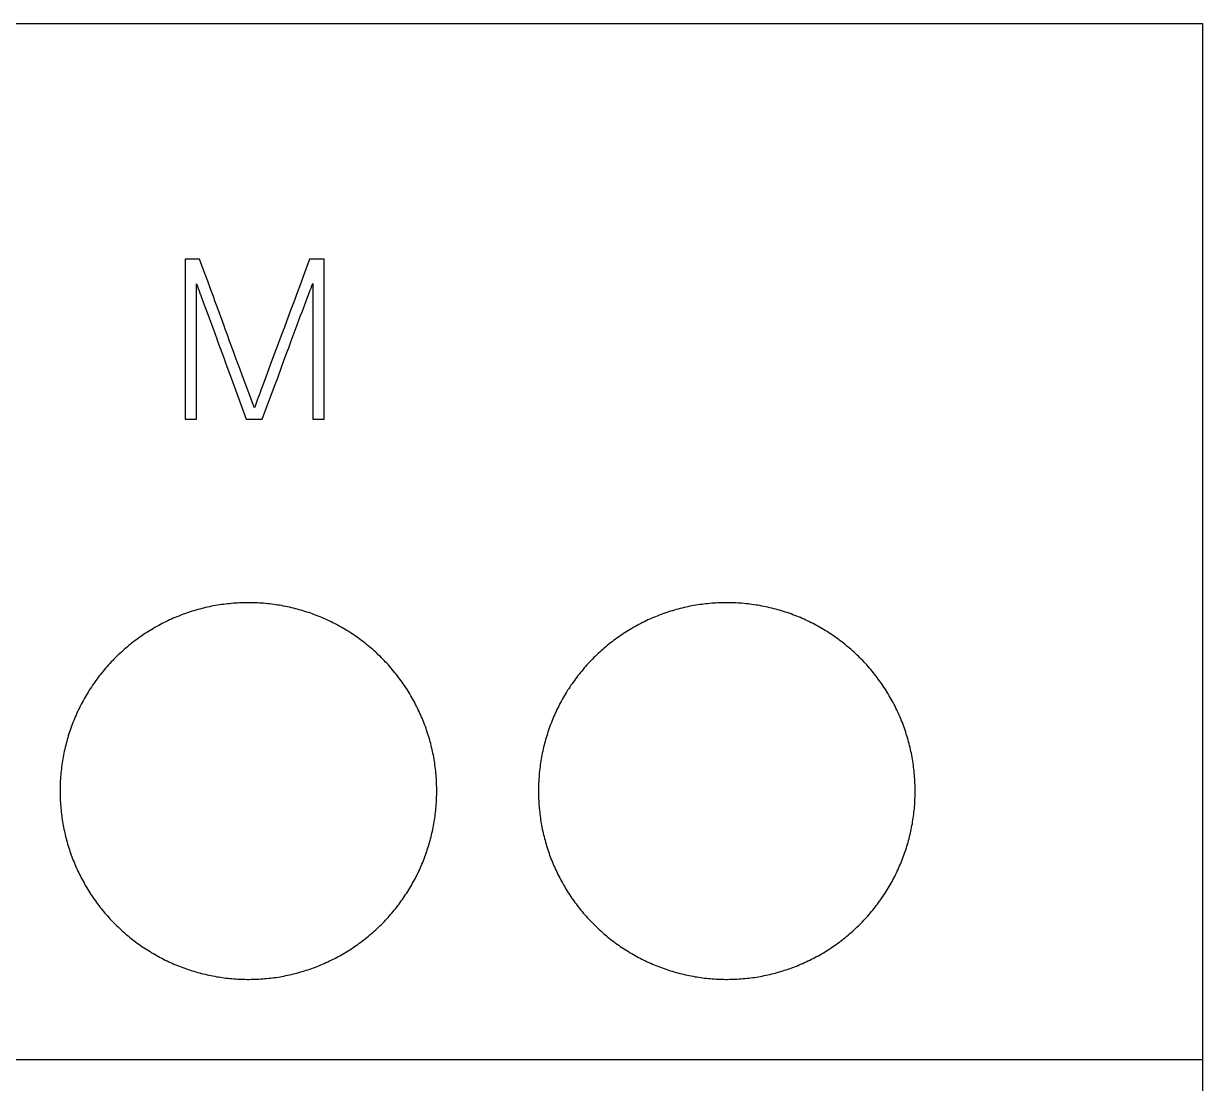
# Model space of a CAD drawing. Extents: x 0 to 420, y 0 to 297.
# Drawn here: x 133.79 to 146.31, y 224.49 to 235.74 of the extents above; entities that cross this region are included whole.
import ezdxf

# ---------------------------------------------------------------- set-up
doc = ezdxf.new("R2010")
doc.units = 0
doc.header["$LTSCALE"] = 23.1
doc.layers.add('10000_FRONT', color=7, linetype='CONTINUOUS')
doc.layers.add('10500_FRONT_LABELING', color=7, linetype='CONTINUOUS')

msp = doc.modelspace()

# ---------------------------------------------------------------- linework, layer by layer
at = {"layer": '10000_FRONT', "color": 7, "linetype": 'CONTINUOUS'}
for p, q in [((110.808, 235.74), (146.308, 235.74)), ((146.308, 235.74), (146.308, 145.74)), ((110.808, 224.74), (146.308, 224.74))]:
    msp.add_line(p, q, dxfattribs=at)
for points in [[(138.178, 227.59), (138.178, 227.612), (138.178, 227.633), (138.177, 227.654), (138.176, 227.676), (138.175, 227.697), (138.174, 227.718), (138.172, 227.739), (138.171, 227.761), (138.169, 227.782), (138.167, 227.803), (138.164, 227.824), (138.162, 227.845), (138.159, 227.866), (138.156, 227.887), (138.153, 227.907), (138.149, 227.928), (138.146, 227.949), (138.142, 227.97), (138.138, 227.991), (138.133, 228.011), (138.129, 228.032), (138.124, 228.053), (138.119, 228.073), (138.114, 228.094), (138.108, 228.114), (138.103, 228.135), (138.097, 228.155), (138.091, 228.175), (138.084, 228.196), (138.078, 228.216), (138.071, 228.236), (138.064, 228.257), (138.057, 228.277), (138.049, 228.297), (138.042, 228.317), (138.034, 228.337), (138.026, 228.356), (138.017, 228.376), (138.009, 228.395), (138, 228.415), (137.991, 228.434), (137.982, 228.453), (137.973, 228.472), (137.964, 228.491), (137.954, 228.51), (137.944, 228.529), (137.934, 228.547), (137.924, 228.566), (137.914, 228.584), (137.903, 228.603), (137.892, 228.621), (137.881, 228.639), (137.87, 228.657), (137.859, 228.675), (137.847, 228.692), (137.835, 228.71), (137.823, 228.728), (137.811, 228.745), (137.799, 228.762), (137.786, 228.78), (137.773, 228.797), (137.76, 228.814), (137.747, 228.831), (137.734, 228.847), (137.72, 228.864), (137.706, 228.88), (137.693, 228.897), (137.679, 228.913), (137.664, 228.929), (137.65, 228.944), (137.635, 228.96), (137.621, 228.975), (137.606, 228.991), (137.591, 229.006), (137.576, 229.021), (137.561, 229.035), (137.545, 229.05), (137.53, 229.064), (137.514, 229.079), (137.498, 229.093), (137.482, 229.107), (137.466, 229.12), (137.45, 229.134), (137.433, 229.147), (137.417, 229.161), (137.4, 229.174), (137.383, 229.187), (137.366, 229.199), (137.349, 229.212), (137.332, 229.224), (137.314, 229.236), (137.296, 229.248), (137.279, 229.26), (137.261, 229.272), (137.243, 229.284), (137.224, 229.295), (137.206, 229.306), (137.187, 229.317), (137.169, 229.328), (137.15, 229.338), (137.131, 229.348), (137.113, 229.359), (137.094, 229.368), (137.075, 229.378), (137.056, 229.388), (137.036, 229.397), (137.017, 229.406), (136.998, 229.415), (136.978, 229.423), (136.959, 229.432), (136.939, 229.44), (136.92, 229.448), (136.9, 229.456), (136.88, 229.463), (136.86, 229.471), (136.84, 229.478), (136.82, 229.485), (136.8, 229.491), (136.779, 229.498), (136.759, 229.504), (136.739, 229.51), (136.718, 229.516), (136.697, 229.522), (136.677, 229.527), (136.656, 229.532), (136.635, 229.537), (136.614, 229.542), (136.593, 229.547), (136.572, 229.551), (136.551, 229.555), (136.53, 229.559), (136.509, 229.563), (136.488, 229.566), (136.466, 229.569), (136.445, 229.572), (136.424, 229.575), (136.403, 229.578), (136.382, 229.58), (136.361, 229.582), (136.339, 229.584), (136.318, 229.585), (136.297, 229.587), (136.276, 229.588), (136.254, 229.589), (136.233, 229.59), (136.212, 229.59), (136.191, 229.59), (136.169, 229.59), (136.148, 229.59), (136.127, 229.59), (136.105, 229.589), (136.084, 229.588), (136.063, 229.587), (136.041, 229.586), (136.02, 229.584), (135.999, 229.582), (135.977, 229.58), (135.956, 229.578), (135.934, 229.576), (135.913, 229.573), (135.892, 229.57), (135.871, 229.567), (135.849, 229.563), (135.828, 229.56), (135.807, 229.556), (135.786, 229.552), (135.765, 229.547), (135.745, 229.543), (135.724, 229.538), (135.703, 229.533), (135.682, 229.528), (135.662, 229.523), (135.641, 229.517), (135.621, 229.511), (135.6, 229.505), (135.58, 229.499), (135.56, 229.492), (135.54, 229.486), (135.52, 229.479), (135.5, 229.472), (135.48, 229.464), (135.46, 229.457), (135.44, 229.449), (135.42, 229.441), (135.4, 229.433), (135.381, 229.425), (135.361, 229.416), (135.341, 229.407), (135.322, 229.398), (135.303, 229.389), (135.283, 229.379), (135.264, 229.369), (135.245, 229.359), (135.226, 229.349), (135.207, 229.339), (135.189, 229.329), (135.17, 229.318), (135.152, 229.307), (135.134, 229.296)], [(143.258, 227.59), (143.258, 227.612), (143.258, 227.633), (143.257, 227.654), (143.256, 227.676), (143.255, 227.697), (143.254, 227.718), (143.252, 227.739), (143.251, 227.761), (143.249, 227.782), (143.247, 227.803), (143.244, 227.824), (143.242, 227.845), (143.239, 227.866), (143.236, 227.887), (143.233, 227.907), (143.229, 227.928), (143.226, 227.949), (143.222, 227.97), (143.218, 227.991), (143.213, 228.011), (143.209, 228.032), (143.204, 228.053), (143.199, 228.073), (143.194, 228.094), (143.188, 228.114), (143.183, 228.135), (143.177, 228.155), (143.171, 228.175), (143.164, 228.196), (143.158, 228.216), (143.151, 228.236), (143.144, 228.257), (143.137, 228.277), (143.129, 228.297), (143.122, 228.317), (143.114, 228.337), (143.106, 228.356), (143.097, 228.376), (143.089, 228.395), (143.08, 228.415), (143.071, 228.434), (143.062, 228.453), (143.053, 228.472), (143.044, 228.491), (143.034, 228.51), (143.024, 228.529), (143.014, 228.547), (143.004, 228.566), (142.994, 228.584), (142.983, 228.603), (142.972, 228.621), (142.961, 228.639), (142.95, 228.657), (142.939, 228.675), (142.927, 228.692), (142.915, 228.71), (142.903, 228.728), (142.891, 228.745), (142.879, 228.762), (142.866, 228.78), (142.853, 228.797), (142.84, 228.814), (142.827, 228.831), (142.814, 228.847), (142.8, 228.864), (142.786, 228.88), (142.773, 228.897), (142.759, 228.913), (142.744, 228.929), (142.73, 228.944), (142.715, 228.96), (142.701, 228.975), (142.686, 228.991), (142.671, 229.006), (142.656, 229.021), (142.641, 229.035), (142.625, 229.05), (142.61, 229.064), (142.594, 229.079), (142.578, 229.093), (142.562, 229.107), (142.546, 229.12), (142.53, 229.134), (142.513, 229.147), (142.497, 229.161), (142.48, 229.174), (142.463, 229.187), (142.446, 229.199), (142.429, 229.212), (142.412, 229.224), (142.394, 229.236), (142.376, 229.248), (142.359, 229.26), (142.341, 229.272), (142.323, 229.284), (142.304, 229.295), (142.286, 229.306), (142.267, 229.317), (142.249, 229.328), (142.23, 229.338), (142.211, 229.348), (142.193, 229.359), (142.174, 229.368), (142.155, 229.378), (142.136, 229.388), (142.116, 229.397), (142.097, 229.406), (142.078, 229.415), (142.058, 229.423), (142.039, 229.432), (142.019, 229.44), (142, 229.448), (141.98, 229.456), (141.96, 229.463), (141.94, 229.471), (141.92, 229.478), (141.9, 229.485), (141.88, 229.491), (141.859, 229.498), (141.839, 229.504), (141.819, 229.51), (141.798, 229.516), (141.777, 229.522), (141.757, 229.527), (141.736, 229.532), (141.715, 229.537), (141.694, 229.542), (141.673, 229.547), (141.652, 229.551), (141.631, 229.555), (141.61, 229.559), (141.589, 229.563), (141.568, 229.566), (141.546, 229.569), (141.525, 229.572), (141.504, 229.575), (141.483, 229.578), (141.462, 229.58), (141.441, 229.582), (141.419, 229.584), (141.398, 229.585), (141.377, 229.587), (141.356, 229.588), (141.334, 229.589), (141.313, 229.59), (141.292, 229.59), (141.271, 229.59), (141.249, 229.59), (141.228, 229.59), (141.207, 229.59), (141.185, 229.589), (141.164, 229.588), (141.143, 229.587), (141.121, 229.586), (141.1, 229.584), (141.079, 229.582), (141.057, 229.58), (141.036, 229.578), (141.014, 229.576), (140.993, 229.573), (140.972, 229.57), (140.951, 229.567), (140.929, 229.563), (140.908, 229.56), (140.887, 229.556), (140.866, 229.552), (140.845, 229.547), (140.825, 229.543), (140.804, 229.538), (140.783, 229.533), (140.762, 229.528), (140.742, 229.523), (140.721, 229.517), (140.701, 229.511), (140.68, 229.505), (140.66, 229.499), (140.64, 229.492), (140.62, 229.486), (140.6, 229.479), (140.58, 229.472), (140.56, 229.464), (140.54, 229.457), (140.52, 229.449), (140.5, 229.441), (140.48, 229.433), (140.461, 229.425), (140.441, 229.416), (140.421, 229.407), (140.402, 229.398), (140.383, 229.389), (140.363, 229.379), (140.344, 229.369), (140.325, 229.359), (140.306, 229.349), (140.287, 229.339), (140.269, 229.329), (140.25, 229.318), (140.232, 229.307), (140.214, 229.296)], [(135.134, 229.296), (135.116, 229.285), (135.098, 229.273), (135.08, 229.262), (135.062, 229.25), (135.045, 229.238), (135.027, 229.226), (135.01, 229.214), (134.993, 229.201), (134.976, 229.189), (134.959, 229.176), (134.942, 229.163), (134.925, 229.15), (134.909, 229.136), (134.893, 229.123), (134.876, 229.109), (134.86, 229.095), (134.844, 229.081), (134.829, 229.066), (134.813, 229.052), (134.797, 229.037), (134.782, 229.022), (134.767, 229.007), (134.751, 228.992), (134.737, 228.977), (134.722, 228.961), (134.707, 228.946), (134.693, 228.93), (134.679, 228.914), (134.665, 228.898), (134.651, 228.882), (134.637, 228.865), (134.624, 228.849), (134.61, 228.832), (134.597, 228.816), (134.584, 228.799), (134.572, 228.782), (134.559, 228.765), (134.547, 228.748), (134.535, 228.73), (134.523, 228.713), (134.511, 228.695), (134.499, 228.677), (134.488, 228.66), (134.477, 228.642), (134.466, 228.624), (134.455, 228.605), (134.444, 228.587), (134.433, 228.568), (134.423, 228.55), (134.413, 228.531), (134.403, 228.512), (134.393, 228.493), (134.384, 228.474), (134.374, 228.455), (134.365, 228.435), (134.356, 228.416), (134.348, 228.396), (134.339, 228.377), (134.331, 228.357), (134.323, 228.338), (134.315, 228.318), (134.307, 228.298), (134.3, 228.278), (134.293, 228.258), (134.286, 228.238), (134.279, 228.218), (134.273, 228.198), (134.266, 228.178), (134.26, 228.157), (134.254, 228.137), (134.249, 228.117), (134.243, 228.096), (134.238, 228.076), (134.233, 228.055), (134.228, 228.035), (134.223, 228.014), (134.219, 227.993), (134.215, 227.973), (134.211, 227.952), (134.207, 227.931), (134.204, 227.91), (134.2, 227.889), (134.197, 227.868), (134.195, 227.847), (134.192, 227.825), (134.189, 227.804), (134.187, 227.783), (134.185, 227.761), (134.184, 227.74), (134.182, 227.719), (134.181, 227.697), (134.18, 227.676), (134.179, 227.655), (134.179, 227.633), (134.178, 227.612), (134.178, 227.59)], [(140.214, 229.296), (140.196, 229.285), (140.178, 229.273), (140.16, 229.262), (140.142, 229.25), (140.125, 229.238), (140.107, 229.226), (140.09, 229.214), (140.073, 229.201), (140.056, 229.189), (140.039, 229.176), (140.022, 229.163), (140.005, 229.15), (139.989, 229.136), (139.973, 229.123), (139.956, 229.109), (139.94, 229.095), (139.924, 229.081), (139.909, 229.066), (139.893, 229.052), (139.877, 229.037), (139.862, 229.022), (139.847, 229.007), (139.831, 228.992), (139.817, 228.977), (139.802, 228.961), (139.787, 228.946), (139.773, 228.93), (139.759, 228.914), (139.745, 228.898), (139.731, 228.882), (139.717, 228.865), (139.704, 228.849), (139.69, 228.832), (139.677, 228.816), (139.664, 228.799), (139.652, 228.782), (139.639, 228.765), (139.627, 228.748), (139.615, 228.73), (139.603, 228.713), (139.591, 228.695), (139.579, 228.677), (139.568, 228.66), (139.557, 228.642), (139.546, 228.624), (139.535, 228.605), (139.524, 228.587), (139.513, 228.568), (139.503, 228.55), (139.493, 228.531), (139.483, 228.512), (139.473, 228.493), (139.464, 228.474), (139.454, 228.455), (139.445, 228.435), (139.436, 228.416), (139.428, 228.396), (139.419, 228.377), (139.411, 228.357), (139.403, 228.338), (139.395, 228.318), (139.387, 228.298), (139.38, 228.278), (139.373, 228.258), (139.366, 228.238), (139.359, 228.218), (139.353, 228.198), (139.346, 228.178), (139.34, 228.157), (139.334, 228.137), (139.329, 228.117), (139.323, 228.096), (139.318, 228.076), (139.313, 228.055), (139.308, 228.035), (139.303, 228.014), (139.299, 227.993), (139.295, 227.973), (139.291, 227.952), (139.287, 227.931), (139.284, 227.91), (139.28, 227.889), (139.277, 227.868), (139.275, 227.847), (139.272, 227.825), (139.269, 227.804), (139.267, 227.783), (139.265, 227.761), (139.264, 227.74), (139.262, 227.719), (139.261, 227.697), (139.26, 227.676), (139.259, 227.655), (139.259, 227.633), (139.258, 227.612), (139.258, 227.59)], [(134.178, 227.59), (134.178, 227.57), (134.178, 227.549), (134.179, 227.529), (134.18, 227.508), (134.181, 227.488), (134.182, 227.468), (134.183, 227.447), (134.185, 227.427), (134.187, 227.407), (134.189, 227.386), (134.191, 227.366), (134.193, 227.346), (134.196, 227.326), (134.198, 227.306), (134.201, 227.286), (134.205, 227.266), (134.208, 227.246), (134.212, 227.226), (134.215, 227.206), (134.219, 227.186), (134.224, 227.166), (134.228, 227.146), (134.233, 227.126), (134.237, 227.106), (134.243, 227.087), (134.248, 227.067), (134.253, 227.047), (134.259, 227.028), (134.265, 227.008), (134.271, 226.989), (134.277, 226.969), (134.283, 226.95), (134.29, 226.93), (134.297, 226.911), (134.304, 226.891), (134.311, 226.872), (134.319, 226.853), (134.327, 226.834), (134.334, 226.815), (134.342, 226.796), (134.351, 226.778), (134.359, 226.759), (134.368, 226.741), (134.376, 226.722), (134.385, 226.704), (134.394, 226.686), (134.404, 226.668), (134.413, 226.65), (134.423, 226.632), (134.433, 226.614), (134.443, 226.596), (134.453, 226.579), (134.463, 226.561), (134.474, 226.544), (134.484, 226.527), (134.495, 226.509), (134.506, 226.492), (134.518, 226.475), (134.529, 226.458), (134.541, 226.442), (134.553, 226.425), (134.565, 226.408), (134.577, 226.392), (134.589, 226.375), (134.602, 226.359), (134.615, 226.343), (134.628, 226.327), (134.641, 226.311), (134.654, 226.295), (134.667, 226.28), (134.681, 226.264), (134.695, 226.249), (134.708, 226.234), (134.722, 226.219), (134.736, 226.204), (134.751, 226.19), (134.765, 226.175), (134.779, 226.161), (134.794, 226.147), (134.809, 226.133), (134.824, 226.119), (134.839, 226.105), (134.854, 226.091), (134.869, 226.078), (134.885, 226.065), (134.9, 226.052), (134.916, 226.039), (134.932, 226.026), (134.948, 226.013), (134.964, 226.001), (134.981, 225.988), (134.997, 225.976), (135.014, 225.964), (135.03, 225.952), (135.047, 225.941), (135.064, 225.929), (135.081, 225.918), (135.099, 225.907), (135.116, 225.896), (135.134, 225.885), (135.151, 225.874), (135.169, 225.864), (135.187, 225.853), (135.205, 225.843), (135.223, 225.833), (135.241, 225.824), (135.259, 225.814), (135.277, 225.805), (135.296, 225.796), (135.314, 225.787), (135.333, 225.778), (135.351, 225.769), (135.37, 225.761), (135.388, 225.753), (135.407, 225.745), (135.426, 225.737), (135.445, 225.73), (135.464, 225.722), (135.483, 225.715), (135.502, 225.708), (135.522, 225.701), (135.541, 225.695), (135.56, 225.688), (135.58, 225.682), (135.599, 225.676), (135.619, 225.67), (135.639, 225.664), (135.659, 225.659), (135.679, 225.654), (135.699, 225.649), (135.719, 225.644), (135.739, 225.639), (135.759, 225.635), (135.779, 225.631), (135.8, 225.627), (135.82, 225.623), (135.84, 225.619), (135.86, 225.616), (135.881, 225.613), (135.901, 225.61), (135.921, 225.607), (135.942, 225.604), (135.962, 225.602), (135.982, 225.6), (136.003, 225.598), (136.023, 225.596), (136.043, 225.595), (136.064, 225.594), (136.084, 225.593), (136.105, 225.592), (136.125, 225.591), (136.145, 225.591), (136.166, 225.59), (136.186, 225.59), (136.207, 225.591), (136.227, 225.591), (136.248, 225.592), (136.268, 225.592), (136.289, 225.593), (136.309, 225.595), (136.33, 225.596), (136.35, 225.598), (136.371, 225.6), (136.391, 225.602), (136.412, 225.604), (136.433, 225.607), (136.453, 225.609), (136.473, 225.612), (136.494, 225.615), (136.514, 225.619), (136.534, 225.622), (136.555, 225.626), (136.575, 225.63), (136.595, 225.634), (136.615, 225.639), (136.635, 225.643), (136.655, 225.648), (136.674, 225.653), (136.694, 225.658), (136.714, 225.664), (136.734, 225.669), (136.753, 225.675), (136.773, 225.681), (136.792, 225.687), (136.812, 225.693), (136.831, 225.7), (136.85, 225.707), (136.869, 225.714), (136.889, 225.721), (136.908, 225.728), (136.927, 225.736), (136.946, 225.744), (136.965, 225.752), (136.984, 225.76), (137.002, 225.768), (137.021, 225.777), (137.04, 225.786), (137.058, 225.795), (137.077, 225.804)], [(137.077, 225.804), (137.095, 225.813), (137.114, 225.823), (137.132, 225.832), (137.15, 225.842), (137.168, 225.852), (137.185, 225.863), (137.203, 225.873), (137.221, 225.884), (137.238, 225.894), (137.255, 225.905), (137.272, 225.916), (137.289, 225.928), (137.306, 225.939), (137.323, 225.951), (137.34, 225.962), (137.356, 225.974), (137.373, 225.986), (137.389, 225.999), (137.405, 226.011), (137.421, 226.024), (137.437, 226.036), (137.453, 226.049), (137.469, 226.062), (137.484, 226.076), (137.5, 226.089), (137.515, 226.103), (137.53, 226.117), (137.545, 226.131), (137.56, 226.145), (137.575, 226.159), (137.59, 226.173), (137.604, 226.188), (137.619, 226.203), (137.633, 226.218), (137.647, 226.233), (137.661, 226.248), (137.674, 226.263), (137.688, 226.279), (137.701, 226.294), (137.714, 226.31), (137.727, 226.326), (137.74, 226.341), (137.753, 226.357), (137.765, 226.374), (137.778, 226.39), (137.79, 226.406), (137.802, 226.423), (137.814, 226.439), (137.825, 226.456), (137.837, 226.473), (137.848, 226.49), (137.859, 226.507), (137.87, 226.524), (137.881, 226.541), (137.891, 226.559), (137.902, 226.576), (137.912, 226.594), (137.922, 226.611), (137.932, 226.629), (137.942, 226.647), (137.951, 226.665), (137.961, 226.684), (137.97, 226.702), (137.979, 226.721), (137.988, 226.739), (137.997, 226.758), (138.005, 226.777), (138.013, 226.795), (138.021, 226.814), (138.029, 226.833), (138.037, 226.852), (138.044, 226.871), (138.051, 226.89), (138.059, 226.909), (138.065, 226.929), (138.072, 226.948), (138.078, 226.967), (138.085, 226.986), (138.091, 227.006), (138.097, 227.025), (138.102, 227.045), (138.108, 227.064), (138.113, 227.084), (138.118, 227.104), (138.123, 227.123), (138.127, 227.143), (138.132, 227.163), (138.136, 227.183), (138.14, 227.203), (138.144, 227.223), (138.148, 227.243), (138.151, 227.263), (138.154, 227.283), (138.157, 227.304), (138.16, 227.324), (138.163, 227.344), (138.165, 227.365), (138.168, 227.385), (138.17, 227.406), (138.171, 227.426), (138.173, 227.447), (138.174, 227.467), (138.175, 227.488), (138.176, 227.508), (138.177, 227.529), (138.178, 227.549), (138.178, 227.57), (138.178, 227.59)], [(139.258, 227.59), (139.258, 227.57), (139.258, 227.549), (139.259, 227.529), (139.26, 227.508), (139.261, 227.488), (139.262, 227.468), (139.263, 227.447), (139.265, 227.427), (139.267, 227.407), (139.269, 227.386), (139.271, 227.366), (139.273, 227.346), (139.276, 227.326), (139.278, 227.306), (139.281, 227.286), (139.285, 227.266), (139.288, 227.246), (139.292, 227.226), (139.295, 227.206), (139.299, 227.186), (139.304, 227.166), (139.308, 227.146), (139.313, 227.126), (139.317, 227.106), (139.323, 227.087), (139.328, 227.067), (139.333, 227.047), (139.339, 227.028), (139.345, 227.008), (139.351, 226.989), (139.357, 226.969), (139.363, 226.95), (139.37, 226.93), (139.377, 226.911), (139.384, 226.891), (139.391, 226.872), (139.399, 226.853), (139.407, 226.834), (139.414, 226.815), (139.422, 226.796), (139.431, 226.778), (139.439, 226.759), (139.448, 226.741), (139.456, 226.722), (139.465, 226.704), (139.474, 226.686), (139.484, 226.668), (139.493, 226.65), (139.503, 226.632), (139.513, 226.614), (139.523, 226.596), (139.533, 226.579), (139.543, 226.561), (139.554, 226.544), (139.564, 226.527), (139.575, 226.509), (139.586, 226.492), (139.598, 226.475), (139.609, 226.458), (139.621, 226.442), (139.633, 226.425), (139.645, 226.408), (139.657, 226.392), (139.669, 226.375), (139.682, 226.359), (139.695, 226.343), (139.708, 226.327), (139.721, 226.311), (139.734, 226.295), (139.747, 226.28), (139.761, 226.264), (139.775, 226.249), (139.788, 226.234), (139.802, 226.219), (139.816, 226.204), (139.831, 226.19), (139.845, 226.175), (139.859, 226.161), (139.874, 226.147), (139.889, 226.133), (139.904, 226.119), (139.919, 226.105), (139.934, 226.091), (139.949, 226.078), (139.965, 226.065), (139.98, 226.052), (139.996, 226.039), (140.012, 226.026), (140.028, 226.013), (140.044, 226.001), (140.061, 225.988), (140.077, 225.976), (140.094, 225.964), (140.11, 225.952), (140.127, 225.941), (140.144, 225.929), (140.161, 225.918), (140.179, 225.907), (140.196, 225.896), (140.214, 225.885), (140.231, 225.874), (140.249, 225.864), (140.267, 225.853), (140.285, 225.843), (140.303, 225.833), (140.321, 225.824), (140.339, 225.814), (140.357, 225.805), (140.376, 225.796), (140.394, 225.787), (140.413, 225.778), (140.431, 225.769), (140.45, 225.761), (140.468, 225.753), (140.487, 225.745), (140.506, 225.737), (140.525, 225.73), (140.544, 225.722), (140.563, 225.715), (140.582, 225.708), (140.602, 225.701), (140.621, 225.695), (140.64, 225.688), (140.66, 225.682), (140.679, 225.676), (140.699, 225.67), (140.719, 225.664), (140.739, 225.659), (140.759, 225.654), (140.779, 225.649), (140.799, 225.644), (140.819, 225.639), (140.839, 225.635), (140.859, 225.631), (140.88, 225.627), (140.9, 225.623), (140.92, 225.619), (140.94, 225.616), (140.961, 225.613), (140.981, 225.61), (141.001, 225.607), (141.022, 225.604), (141.042, 225.602), (141.062, 225.6), (141.083, 225.598), (141.103, 225.596), (141.123, 225.595), (141.144, 225.594), (141.164, 225.593), (141.185, 225.592), (141.205, 225.591), (141.225, 225.591), (141.246, 225.59), (141.266, 225.59), (141.287, 225.591), (141.307, 225.591), (141.328, 225.592), (141.348, 225.592), (141.369, 225.593), (141.389, 225.595), (141.41, 225.596), (141.43, 225.598), (141.451, 225.6), (141.471, 225.602), (141.492, 225.604), (141.513, 225.607), (141.533, 225.609), (141.553, 225.612), (141.574, 225.615), (141.594, 225.619), (141.614, 225.622), (141.635, 225.626), (141.655, 225.63), (141.675, 225.634), (141.695, 225.639), (141.715, 225.643), (141.735, 225.648), (141.754, 225.653), (141.774, 225.658), (141.794, 225.664), (141.814, 225.669), (141.833, 225.675), (141.853, 225.681), (141.872, 225.687), (141.892, 225.693), (141.911, 225.7), (141.93, 225.707), (141.949, 225.714), (141.969, 225.721), (141.988, 225.728), (142.007, 225.736), (142.026, 225.744), (142.045, 225.752), (142.064, 225.76), (142.082, 225.768), (142.101, 225.777), (142.12, 225.786), (142.138, 225.795), (142.157, 225.804)], [(142.157, 225.804), (142.175, 225.813), (142.194, 225.823), (142.212, 225.832), (142.23, 225.842), (142.248, 225.852), (142.265, 225.863), (142.283, 225.873), (142.301, 225.884), (142.318, 225.894), (142.335, 225.905), (142.352, 225.916), (142.369, 225.928), (142.386, 225.939), (142.403, 225.951), (142.42, 225.962), (142.436, 225.974), (142.453, 225.986), (142.469, 225.999), (142.485, 226.011), (142.501, 226.024), (142.517, 226.036), (142.533, 226.049), (142.549, 226.062), (142.564, 226.076), (142.58, 226.089), (142.595, 226.103), (142.61, 226.117), (142.625, 226.131), (142.64, 226.145), (142.655, 226.159), (142.67, 226.173), (142.684, 226.188), (142.699, 226.203), (142.713, 226.218), (142.727, 226.233), (142.741, 226.248), (142.754, 226.263), (142.768, 226.279), (142.781, 226.294), (142.794, 226.31), (142.807, 226.326), (142.82, 226.341), (142.833, 226.357), (142.845, 226.374), (142.858, 226.39), (142.87, 226.406), (142.882, 226.423), (142.894, 226.439), (142.905, 226.456), (142.917, 226.473), (142.928, 226.49), (142.939, 226.507), (142.95, 226.524), (142.961, 226.541), (142.971, 226.559), (142.982, 226.576), (142.992, 226.594), (143.002, 226.611), (143.012, 226.629), (143.022, 226.647), (143.031, 226.665), (143.041, 226.684), (143.05, 226.702), (143.059, 226.721), (143.068, 226.739), (143.077, 226.758), (143.085, 226.777), (143.093, 226.795), (143.101, 226.814), (143.109, 226.833), (143.117, 226.852), (143.124, 226.871), (143.131, 226.89), (143.139, 226.909), (143.145, 226.929), (143.152, 226.948), (143.158, 226.967), (143.165, 226.986), (143.171, 227.006), (143.177, 227.025), (143.182, 227.045), (143.188, 227.064), (143.193, 227.084), (143.198, 227.104), (143.203, 227.123), (143.207, 227.143), (143.212, 227.163), (143.216, 227.183), (143.22, 227.203), (143.224, 227.223), (143.228, 227.243), (143.231, 227.263), (143.234, 227.283), (143.237, 227.304), (143.24, 227.324), (143.243, 227.344), (143.245, 227.365), (143.248, 227.385), (143.25, 227.406), (143.251, 227.426), (143.253, 227.447), (143.254, 227.467), (143.255, 227.488), (143.256, 227.508), (143.257, 227.529), (143.258, 227.549), (143.258, 227.57), (143.258, 227.59)]]:
    msp.add_lwpolyline(points, dxfattribs=at)
at = {"layer": '10500_FRONT_LABELING', "color": 7, "linetype": 'CONTINUOUS'}
for p, q in [((135.508, 233.24), (135.508, 231.54)), ((135.659, 233.24), (135.508, 233.24)), ((135.699, 233.131), (135.659, 233.24)), ((136.828, 233.24), (136.759, 233.053)), ((136.982, 233.24), (136.828, 233.24)), ((136.982, 231.54), (136.982, 233.24)), ((135.628, 231.54), (135.628, 232.976)), ((136.72, 232.946), (136.69, 232.865)), ((136.759, 233.053), (136.72, 232.946)), ((136.861, 232.981), (136.861, 231.54)), ((135.806, 232.841), (135.779, 232.913)), ((135.826, 232.786), (135.806, 232.841)), ((136.69, 232.865), (136.67, 232.812)), ((135.699, 232.781), (135.771, 232.587)), ((135.846, 232.732), (135.826, 232.786)), ((135.907, 232.568), (135.846, 232.732)), ((136.65, 232.758), (136.63, 232.705)), ((136.67, 232.812), (136.65, 232.758)), ((136.751, 232.688), (136.77, 232.737)), ((136.77, 232.737), (136.788, 232.786)), ((135.771, 232.587), (135.789, 232.538)), ((135.92, 232.532), (135.907, 232.568)), ((136.697, 232.542), (136.733, 232.64)), ((136.733, 232.64), (136.751, 232.688)), ((135.789, 232.538), (135.807, 232.49)), ((135.807, 232.49), (135.825, 232.441)), ((135.933, 232.496), (135.92, 232.532)), ((135.947, 232.459), (135.933, 232.496)), ((136.54, 232.464), (136.411, 232.116)), ((136.56, 232.518), (136.54, 232.464)), ((136.633, 232.371), (136.697, 232.542)), ((135.992, 232.331), (135.979, 232.368)), ((136.006, 232.295), (135.992, 232.331)), ((136.606, 232.298), (136.633, 232.371)), ((135.878, 232.295), (135.896, 232.246)), ((135.896, 232.246), (135.923, 232.173)), ((136.019, 232.259), (136.006, 232.295)), ((136.039, 232.204), (136.019, 232.259)), ((136.059, 232.15), (136.039, 232.204)), ((136.552, 232.151), (136.588, 232.249)), ((136.588, 232.249), (136.606, 232.298)), ((135.923, 232.173), (135.932, 232.149)), ((135.932, 232.149), (135.95, 232.1)), ((135.95, 232.1), (135.967, 232.052)), ((136.086, 232.077), (136.059, 232.15)), ((136.113, 232.005), (136.086, 232.077)), ((136.411, 232.116), (136.381, 232.036)), ((136.489, 231.98), (136.534, 232.102)), ((136.534, 232.102), (136.552, 232.151)), ((135.967, 232.052), (136.012, 231.93)), ((136.14, 231.932), (136.113, 232.005)), ((136.381, 232.036), (136.331, 231.902)), ((136.462, 231.907), (136.489, 231.98)), ((136.012, 231.93), (136.154, 231.54)), ((136.208, 231.751), (136.14, 231.932)), ((136.331, 231.902), (136.311, 231.849)), ((136.326, 231.54), (136.435, 231.834)), ((136.435, 231.834), (136.462, 231.907)), ((136.222, 231.714), (136.208, 231.751)), ((136.253, 231.688), (136.244, 231.661)), ((135.508, 231.54), (135.628, 231.54)), ((136.154, 231.54), (136.326, 231.54)), ((136.861, 231.54), (136.982, 231.54))]:
    msp.add_line(p, q, dxfattribs=at)
for points in [[(135.779, 232.913), (135.746, 233.004), (135.699, 233.131)], [(135.628, 232.976), (135.637, 232.952), (135.646, 232.927), (135.654, 232.903), (135.663, 232.879), (135.672, 232.854), (135.699, 232.781)], [(136.834, 232.908), (136.843, 232.932), (136.852, 232.957), (136.861, 232.981)], [(136.788, 232.786), (136.807, 232.835), (136.816, 232.859), (136.834, 232.908)], [(136.63, 232.705), (136.6, 232.625), (136.56, 232.518)], [(135.979, 232.368), (135.96, 232.423), (135.947, 232.459)], [(135.825, 232.441), (135.842, 232.392), (135.851, 232.368), (135.878, 232.295)], [(136.311, 231.849), (136.302, 231.822), (136.292, 231.795), (136.282, 231.768), (136.272, 231.741), (136.253, 231.688)], [(136.244, 231.661), (136.236, 231.678), (136.229, 231.696), (136.222, 231.714)]]:
    msp.add_lwpolyline(points, dxfattribs=at)

doc.saveas('drawing.dxf')
